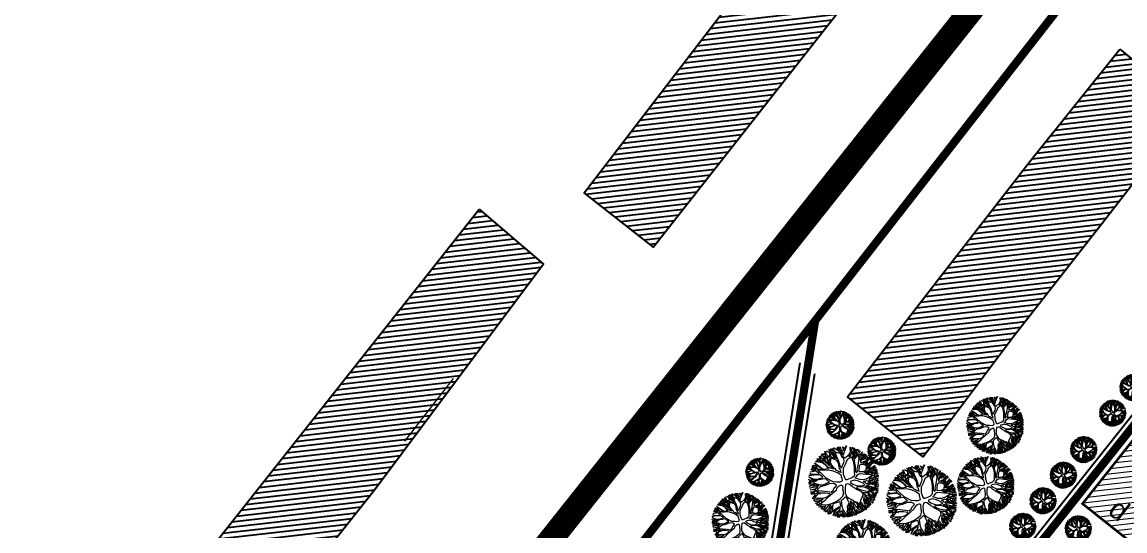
# Model space of a CAD drawing. Header units: metres. Extents: x -664657 to -643449, y -1076720 to -1062383.
# Drawn here: x -661237 to -661101.9, y -1065480.8 to -1065418.5 of the extents above; entities that cross this region are included whole.
import ezdxf

# ---------------------------------------------------------------- set-up
doc = ezdxf.new("R2010")
doc.units = ezdxf.units.M
doc.header["$LTSCALE"] = 0.1
for name, pattern in [('DASHED', [19.05, 12.7, -6.35]), ('DIVIDE', [31.75, 12.7, -6.35, 0, -6.35, 0, -6.35]), ('EVENDASH', [6.35, 3.175, -3.175])]:
    doc.linetypes.add(name, pattern=pattern)
doc.layers.get('0').update_dxf_attribs({"color": 8, "lineweight": 9})
for name, color, linetype in [('AA_THER_DOPRAVA', 142, 'Continuous'), ('AA_THER_katastr', 7, 'Continuous'), ('AA_THER_KOMUNIKACE', 201, 'Continuous'), ('AA_THER_popis', 6, 'Continuous'), ('AA_THER_SRAFY KATASTR', 14, 'Continuous'), ('AA_THER_čerchovaná', 84, 'DIVIDE')]:
    doc.layers.add(name, color=color, linetype=linetype)
doc.layers.add('AA_THER_STAFAZ', color=252, linetype='Continuous', lineweight=0)
doc.styles.get("Standard").update_dxf_attribs({"font": 'arial.ttf', "width": 0.8})
pattern_1 = [(6.512676, (-656813.00584, -1068876.23894), (-0.07202362, 0.63090221), [])]

# ---------------------------------------------------------------- blocks, each defined once
blk = doc.blocks.new('A$C0C461CEA')
for p, q in [((-0.062, 0.681), (-0.084, 0.71)), ((-0.084, 0.71), (-0.025, 0.681)), ((-0.025, 0.681), (-0.029, 0.73)), ((-0.029, 0.73), (-0.001, 0.656)), ((0.063, 0.606), (-0.009, 0.765)), ((-0.009, 0.765), (0.101, 0.706)), ((0.049, 0.709), (0.1, 0.674)), ((0.071, 0.64), (0.049, 0.709)), ((0.101, 0.706), (0.094, 0.804)), ((0.094, 0.804), (0.195, 0.61)), ((0.214, 0.725), (0.134, 0.788)), ((0.134, 0.788), (0.212, 0.751)), ((0.191, 0.795), (0.205, 0.826)), ((0.231, 0.749), (0.191, 0.795)), ((0.195, 0.61), (0.214, 0.725)), ((0.205, 0.826), (0.247, 0.779)), ((0.212, 0.751), (0.231, 0.749)), ((0.247, 0.779), (0.283, 0.818)), ((0.256, 0.734), (0.28, 0.713)), ((0.257, 0.695), (0.256, 0.734)), ((0.283, 0.818), (0.273, 0.766)), ((0.273, 0.766), (0.303, 0.735)), ((0.28, 0.713), (0.29, 0.678)), ((0.303, 0.735), (0.335, 0.855)), ((0.335, 0.855), (0.332, 0.706)), ((0.332, 0.706), (0.398, 0.641)), ((0.448, 0.732), (0.381, 0.832)), ((0.381, 0.832), (0.473, 0.745)), ((0.398, 0.641), (0.448, 0.732)), ((0.483, 0.777), (0.463, 0.845)), ((0.463, 0.845), (0.503, 0.812)), ((0.473, 0.745), (0.483, 0.777)), ((0.49, 0.711), (0.491, 0.762)), ((0.505, 0.682), (0.49, 0.711)), ((0.491, 0.762), (0.519, 0.739)), ((0.503, 0.812), (0.541, 0.849)), ((0.519, 0.739), (0.518, 0.634)), ((0.541, 0.849), (0.523, 0.775)), ((0.523, 0.775), (0.552, 0.829)), ((0.544, 0.723), (0.568, 0.689)), ((0.547, 0.66), (0.544, 0.723)), ((0.552, 0.829), (0.55, 0.733)), ((0.55, 0.733), (0.572, 0.716)), ((0.572, 0.716), (0.592, 0.82)), ((0.592, 0.82), (0.599, 0.69)), ((0.732, 0.619), (0.623, 0.824)), ((0.623, 0.824), (0.721, 0.691)), ((0.721, 0.691), (0.725, 0.772)), ((0.725, 0.772), (0.739, 0.638)), ((0.773, 0.691), (0.762, 0.79)), ((0.762, 0.79), (0.78, 0.708)), ((0.78, 0.708), (0.782, 0.71)), ((0.782, 0.71), (0.826, 0.755)), ((0.826, 0.755), (0.807, 0.687)), ((0.888, 0.613), (0.897, 0.711)), ((0.897, 0.711), (0.915, 0.627)), ((-0.436, 0.238), (-0.503, 0.376)), ((-0.503, 0.376), (-0.397, 0.235)), ((-0.394, 0.371), (-0.482, 0.412)), ((-0.482, 0.412), (-0.394, 0.388)), ((-0.394, 0.388), (-0.424, 0.459)), ((-0.424, 0.459), (-0.372, 0.399)), ((-0.256, 0.32), (-0.394, 0.371)), ((-0.386, 0.487), (-0.377, 0.497)), ((-0.28, 0.452), (-0.386, 0.487)), ((-0.377, 0.497), (-0.291, 0.473)), ((-0.372, 0.399), (-0.265, 0.347)), ((-0.291, 0.473), (-0.326, 0.577)), ((-0.326, 0.577), (-0.279, 0.488)), ((-0.256, 0.522), (-0.284, 0.582)), ((-0.284, 0.582), (-0.25, 0.553)), ((-0.209, 0.421), (-0.28, 0.452)), ((-0.279, 0.488), (-0.209, 0.448)), ((-0.207, 0.472), (-0.256, 0.522)), ((-0.25, 0.553), (-0.251, 0.627)), ((-0.251, 0.627), (-0.205, 0.61)), ((-0.215, 0.587), (-0.164, 0.562)), ((-0.208, 0.57), (-0.215, 0.587)), ((-0.212, 0.536), (-0.208, 0.57)), ((-0.186, 0.48), (-0.212, 0.536)), ((-0.209, 0.448), (-0.207, 0.472)), ((-0.194, 0.381), (-0.209, 0.421)), ((-0.205, 0.61), (-0.205, 0.641)), ((-0.205, 0.641), (-0.143, 0.596)), ((-0.162, 0.346), (-0.194, 0.381)), ((-0.163, 0.47), (-0.186, 0.48)), ((-0.164, 0.562), (-0.163, 0.47)), ((-0.157, 0.436), (-0.114, 0.321)), ((-0.081, 0.391), (-0.157, 0.436)), ((-0.143, 0.596), (-0.108, 0.579)), ((-0.134, 0.562), (-0.138, 0.487)), ((-0.138, 0.487), (-0.095, 0.443)), ((-0.108, 0.579), (-0.136, 0.688)), ((-0.136, 0.688), (-0.031, 0.479)), ((-0.111, 0.544), (-0.134, 0.562)), ((-0.084, 0.536), (-0.111, 0.544)), ((-0.095, 0.443), (-0.013, 0.385)), ((-0.05, 0.471), (-0.084, 0.536)), ((0.012, 0.333), (-0.081, 0.391)), ((0.086, 0.573), (-0.062, 0.681)), ((-0.013, 0.385), (-0.05, 0.471)), ((-0.031, 0.479), (0.019, 0.379)), ((-0.001, 0.656), (0.063, 0.606)), ((0.019, 0.379), (0.096, 0.349)), ((0.115, 0.58), (0.071, 0.64)), ((0.141, 0.467), (0.086, 0.573)), ((0.1, 0.674), (0.148, 0.626)), ((0.154, 0.458), (0.115, 0.58)), ((0.175, 0.322), (0.141, 0.467)), ((0.148, 0.626), (0.198, 0.54)), ((0.193, 0.345), (0.154, 0.458)), ((0.198, 0.54), (0.234, 0.438)), ((0.212, 0.581), (0.226, 0.644)), ((0.236, 0.499), (0.212, 0.581)), ((0.226, 0.644), (0.236, 0.684)), ((0.234, 0.438), (0.258, 0.367)), ((0.236, 0.684), (0.278, 0.625)), ((0.281, 0.388), (0.236, 0.499)), ((0.272, 0.676), (0.257, 0.695)), ((0.258, 0.367), (0.296, 0.309)), ((0.278, 0.625), (0.267, 0.543)), ((0.267, 0.543), (0.281, 0.388)), ((0.291, 0.657), (0.272, 0.676)), ((0.29, 0.678), (0.291, 0.657)), ((0.298, 0.594), (0.316, 0.668)), ((0.299, 0.519), (0.298, 0.594)), ((0.359, 0.578), (0.299, 0.519)), ((0.314, 0.414), (0.309, 0.363)), ((0.309, 0.363), (0.334, 0.286)), ((0.318, 0.477), (0.314, 0.414)), ((0.316, 0.668), (0.354, 0.641)), ((0.392, 0.572), (0.318, 0.477)), ((0.354, 0.641), (0.373, 0.618)), ((0.373, 0.618), (0.359, 0.578)), ((0.469, 0.501), (0.392, 0.572)), ((0.419, 0.639), (0.417, 0.618)), ((0.417, 0.618), (0.449, 0.568)), ((0.438, 0.663), (0.419, 0.639)), ((0.471, 0.697), (0.438, 0.663)), ((0.449, 0.568), (0.492, 0.518)), ((0.532, 0.422), (0.469, 0.501)), ((0.482, 0.682), (0.471, 0.697)), ((0.492, 0.669), (0.482, 0.682)), ((0.503, 0.634), (0.492, 0.669)), ((0.492, 0.518), (0.511, 0.491)), ((0.512, 0.575), (0.503, 0.634)), ((0.518, 0.634), (0.505, 0.682)), ((0.511, 0.491), (0.512, 0.575)), ((0.53, 0.531), (0.539, 0.622)), ((0.551, 0.471), (0.53, 0.531)), ((0.54, 0.324), (0.532, 0.422)), ((0.539, 0.622), (0.547, 0.66)), ((0.562, 0.609), (0.551, 0.471)), ((0.571, 0.374), (0.551, 0.283)), ((0.568, 0.689), (0.562, 0.609)), ((0.574, 0.456), (0.571, 0.374)), ((0.581, 0.563), (0.574, 0.456)), ((0.6, 0.66), (0.581, 0.563)), ((0.599, 0.69), (0.656, 0.641)), ((0.629, 0.644), (0.6, 0.66)), ((0.699, 0.587), (0.629, 0.644)), ((0.656, 0.641), (0.716, 0.594)), ((0.735, 0.569), (0.699, 0.587)), ((0.716, 0.594), (0.732, 0.619)), ((0.731, 0.289), (0.76, 0.363)), ((0.736, 0.502), (0.735, 0.569)), ((0.738, 0.409), (0.736, 0.502)), ((0.76, 0.363), (0.738, 0.409)), ((0.739, 0.638), (0.773, 0.691)), ((0.756, 0.617), (0.75, 0.55)), ((0.75, 0.55), (0.759, 0.494)), ((0.785, 0.647), (0.756, 0.617)), ((0.759, 0.494), (0.811, 0.549)), ((0.772, 0.454), (0.768, 0.41)), ((0.768, 0.41), (0.8, 0.37)), ((0.847, 0.53), (0.772, 0.454)), ((0.811, 0.549), (0.785, 0.647)), ((0.8, 0.37), (0.955, 0.401)), ((0.807, 0.687), (0.84, 0.599)), ((0.84, 0.599), (0.888, 0.613)), ((1.024, 0.679), (0.847, 0.53)), ((0.915, 0.627), (1.024, 0.679)), ((0.943, 0.354), (0.922, 0.336)), ((0.983, 0.384), (0.943, 0.354)), ((0.955, 0.401), (1.039, 0.454)), ((1.022, 0.404), (0.983, 0.384)), ((0.992, 0.342), (1.008, 0.359)), ((1.008, 0.359), (1.022, 0.404)), ((1.039, 0.454), (1.103, 0.589)), ((1.06, 0.421), (1.046, 0.396)), ((1.046, 0.396), (1.046, 0.37)), ((1.046, 0.37), (1.102, 0.394)), ((1.085, 0.438), (1.06, 0.421)), ((1.084, 0.364), (1.065, 0.329)), ((1.065, 0.329), (1.216, 0.353)), ((1.103, 0.589), (1.074, 0.465)), ((1.074, 0.465), (1.137, 0.506)), ((1.151, 0.377), (1.084, 0.364)), ((1.117, 0.447), (1.085, 0.438)), ((1.102, 0.394), (1.117, 0.447)), ((1.137, 0.506), (1.166, 0.562)), ((1.154, 0.472), (1.142, 0.409)), ((1.142, 0.409), (1.193, 0.416)), ((1.216, 0.393), (1.151, 0.377)), ((1.213, 0.508), (1.154, 0.472)), ((1.166, 0.562), (1.164, 0.508)), ((1.164, 0.508), (1.213, 0.508)), ((1.193, 0.416), (1.206, 0.47)), ((1.206, 0.47), (1.232, 0.441)), ((1.216, 0.353), (1.216, 0.393)), ((1.232, 0.441), (1.276, 0.429)), ((1.276, 0.429), (1.239, 0.399)), ((1.239, 0.399), (1.239, 0.378)), ((1.239, 0.378), (1.266, 0.383)), ((1.266, 0.383), (1.281, 0.398)), ((1.308, 0.383), (1.275, 0.358)), ((1.275, 0.358), (1.336, 0.335)), ((1.281, 0.398), (1.308, 0.383)), ((-0.493, -0.002), (-0.644, 0.041)), ((-0.644, 0.041), (-0.485, 0.03)), ((-0.635, 0.101), (-0.551, 0.117)), ((-0.519, 0.086), (-0.635, 0.101)), ((-0.612, 0.165), (-0.577, 0.172)), ((-0.557, 0.142), (-0.612, 0.165)), ((-0.577, 0.172), (-0.583, 0.229)), ((-0.583, 0.229), (-0.536, 0.174)), ((-0.551, 0.117), (-0.557, 0.142)), ((-0.526, 0.187), (-0.556, 0.247)), ((-0.556, 0.247), (-0.505, 0.187)), ((-0.495, 0.221), (-0.55, 0.309)), ((-0.55, 0.309), (-0.495, 0.256)), ((-0.536, 0.174), (-0.526, 0.187)), ((-0.509, 0.126), (-0.526, 0.126)), ((-0.526, 0.126), (-0.492, 0.08)), ((-0.485, 0.03), (-0.519, 0.086)), ((-0.416, 0.057), (-0.509, 0.126)), ((-0.505, 0.187), (-0.335, 0.163)), ((-0.495, 0.256), (-0.436, 0.238)), ((-0.415, 0.205), (-0.495, 0.221)), ((-0.492, 0.08), (-0.453, 0.038)), ((-0.444, 0.15), (-0.46, 0.141)), ((-0.46, 0.141), (-0.318, -0.013)), ((-0.453, 0.038), (-0.411, 0.003)), ((-0.353, 0.149), (-0.444, 0.15)), ((-0.354, -0.026), (-0.416, 0.057)), ((-0.335, 0.163), (-0.415, 0.205)), ((-0.411, 0.003), (-0.354, -0.026)), ((-0.397, 0.235), (-0.263, 0.181)), ((-0.273, 0.155), (-0.353, 0.149)), ((-0.191, 0.121), (-0.273, 0.155)), ((-0.265, 0.347), (-0.176, 0.312)), ((-0.263, 0.181), (-0.194, 0.167)), ((-0.174, 0.275), (-0.256, 0.32)), ((-0.194, 0.167), (-0.145, 0.146)), ((-0.099, 0.096), (-0.191, 0.121)), ((-0.176, 0.312), (-0.162, 0.346)), ((-0.142, 0.224), (-0.174, 0.275)), ((-0.145, 0.146), (-0.114, 0.159)), ((-0.114, 0.159), (-0.142, 0.224)), ((-0.114, 0.321), (-0.04, 0.095)), ((-0.05, 0.048), (-0.099, 0.096)), ((0, -0.086), (-0.05, 0.048)), ((-0.04, 0.095), (0.101, -0.11)), ((0.154, 0.269), (0.012, 0.333)), ((0.096, 0.349), (0.175, 0.322)), ((0.266, 0.178), (0.154, 0.269)), ((0.24, 0.295), (0.193, 0.345)), ((0.308, 0.222), (0.24, 0.295)), ((0.364, 0.065), (0.266, 0.178)), ((0.296, 0.309), (0.308, 0.222)), ((0.334, 0.286), (0.348, 0.221)), ((0.348, 0.221), (0.354, 0.16)), ((0.354, 0.16), (0.409, 0.103)), ((0.435, -0.079), (0.364, 0.065)), ((0.409, 0.103), (0.439, 0.053)), ((0.439, 0.053), (0.476, 0.01)), ((0.476, 0.01), (0.498, 0.096)), ((0.485, 0.148), (0.513, 0.258)), ((0.498, 0.096), (0.485, 0.148)), ((0.513, 0.258), (0.54, 0.324)), ((0.588, 0.099), (0.514, -0.053)), ((0.534, 0.218), (0.533, 0.155)), ((0.533, 0.155), (0.567, 0.153)), ((0.551, 0.283), (0.534, 0.218)), ((0.567, 0.153), (0.619, 0.192)), ((0.726, 0.197), (0.588, 0.099)), ((0.619, 0.192), (0.694, 0.255)), ((0.694, 0.255), (0.731, 0.289)), ((0.834, 0.289), (0.726, 0.197)), ((0.992, 0.29), (0.834, 0.289)), ((0.922, 0.336), (0.992, 0.342)), ((0.934, -0.024), (0.985, 0.138)), ((0.99, 0.078), (0.966, -0.017)), ((0.985, 0.138), (0.99, 0.219)), ((0.99, 0.219), (0.992, 0.29)), ((1.029, 0.181), (0.99, 0.078)), ((1.019, 0.28), (1.014, 0.25)), ((1.014, 0.25), (1.022, 0.223)), ((1.04, 0.305), (1.019, 0.28)), ((1.022, 0.223), (1.057, 0.251)), ((1.054, 0.196), (1.029, 0.181)), ((1.065, 0.28), (1.04, 0.305)), ((1.161, 0.247), (1.054, 0.196)), ((1.057, 0.251), (1.11, 0.266)), ((1.064, -0.035), (1.15, 0.081)), ((1.11, 0.266), (1.065, 0.28)), ((1.115, 0.327), (1.094, 0.318)), ((1.094, 0.318), (1.123, 0.272)), ((1.157, 0.334), (1.115, 0.327)), ((1.123, 0.272), (1.221, 0.303)), ((1.15, 0.081), (1.193, 0.151)), ((1.223, 0.332), (1.157, 0.334)), ((1.207, 0.21), (1.161, 0.247)), ((1.221, 0.277), (1.173, 0.268)), ((1.173, 0.268), (1.209, 0.239)), ((1.184, 0.044), (1.176, -0.007)), ((1.242, 0.072), (1.184, 0.044)), ((1.201, 0.118), (1.192, 0.06)), ((1.192, 0.06), (1.242, 0.105)), ((1.193, 0.151), (1.207, 0.21)), ((1.249, 0.194), (1.201, 0.132)), ((1.201, 0.132), (1.201, 0.118)), ((1.209, 0.239), (1.221, 0.277)), ((1.221, 0.303), (1.223, 0.332)), ((1.265, 0.299), (1.236, 0.242)), ((1.236, 0.242), (1.263, 0.236)), ((1.242, 0.105), (1.277, 0.128)), ((1.297, 0.051), (1.242, 0.072)), ((1.268, 0.179), (1.249, 0.194)), ((1.263, 0.236), (1.379, 0.275)), ((1.336, 0.335), (1.265, 0.299)), ((1.314, 0.169), (1.268, 0.179)), ((1.294, 0.108), (1.276, 0.086)), ((1.276, 0.086), (1.305, 0.077)), ((1.277, 0.128), (1.319, 0.158)), ((1.411, 0.18), (1.289, 0.213)), ((1.289, 0.213), (1.317, 0.184)), ((1.327, 0.131), (1.294, 0.108)), ((1.347, 0.037), (1.297, 0.051)), ((1.379, 0.275), (1.301, 0.236)), ((1.301, 0.236), (1.411, 0.18)), ((1.305, 0.077), (1.384, 0.138)), ((1.319, 0.158), (1.314, 0.169)), ((1.317, 0.184), (1.443, 0.155)), ((1.367, 0.149), (1.327, 0.131)), ((1.443, 0.155), (1.34, 0.081)), ((1.34, 0.081), (1.406, 0.061)), ((1.386, 0.006), (1.347, 0.037)), ((1.384, 0.138), (1.367, 0.149)), ((1.367, -0.026), (1.386, 0.006)), ((1.421, 0.016), (1.398, -0.011)), ((1.406, 0.061), (1.454, 0.109)), ((1.495, 0.013), (1.421, 0.016)), ((1.454, 0.109), (1.431, 0.05)), ((1.431, 0.05), (1.495, 0.013)), ((-0.721, -0.288), (-0.583, -0.227)), ((-0.67, -0.354), (-0.721, -0.288)), ((-0.701, -0.157), (-0.672, -0.144)), ((-0.634, -0.167), (-0.701, -0.157)), ((-0.672, -0.144), (-0.697, -0.115)), ((-0.697, -0.115), (-0.649, -0.134)), ((-0.599, -0.118), (-0.687, -0.081)), ((-0.687, -0.081), (-0.582, -0.108)), ((-0.508, -0.101), (-0.659, -0.004)), ((-0.659, -0.004), (-0.5, -0.057)), ((-0.49, -0.229), (-0.658, -0.302)), ((-0.658, -0.302), (-0.588, -0.343)), ((-0.649, -0.134), (-0.599, -0.118)), ((-0.583, -0.227), (-0.634, -0.167)), ((-0.561, -0.129), (-0.611, -0.142)), ((-0.611, -0.142), (-0.575, -0.175)), ((-0.588, -0.343), (-0.459, -0.411)), ((-0.582, -0.108), (-0.544, -0.105)), ((-0.575, -0.175), (-0.552, -0.204)), ((-0.519, -0.137), (-0.561, -0.129)), ((-0.552, -0.204), (-0.506, -0.197)), ((-0.544, -0.105), (-0.508, -0.101)), ((-0.491, -0.179), (-0.519, -0.137)), ((-0.506, -0.197), (-0.448, -0.22)), ((-0.5, -0.057), (-0.412, -0.054)), ((-0.412, -0.054), (-0.493, -0.002)), ((-0.33, -0.078), (-0.491, -0.12)), ((-0.491, -0.12), (-0.481, -0.145)), ((-0.444, -0.203), (-0.491, -0.179)), ((-0.465, -0.267), (-0.49, -0.229)), ((-0.481, -0.145), (-0.435, -0.149)), ((-0.431, -0.251), (-0.465, -0.267)), ((-0.448, -0.22), (-0.444, -0.203)), ((-0.435, -0.149), (-0.35, -0.207)), ((-0.402, -0.266), (-0.431, -0.251)), ((-0.281, -0.328), (-0.402, -0.266)), ((-0.35, -0.207), (-0.2, -0.314)), ((-0.208, -0.104), (-0.33, -0.078)), ((-0.318, -0.013), (-0.221, -0.06)), ((-0.167, -0.411), (-0.281, -0.328)), ((-0.221, -0.06), (-0.118, -0.072)), ((-0.023, -0.134), (-0.208, -0.104)), ((-0.2, -0.314), (-0.141, -0.358)), ((-0.118, -0.072), (-0.051, -0.067)), ((-0.051, -0.067), (0, -0.086)), ((-0.025, -0.371), (0.046, -0.318)), ((0.101, -0.19), (-0.023, -0.134)), ((0.046, -0.318), (0.128, -0.29)), ((0.101, -0.11), (0.215, -0.18)), ((0.147, -0.271), (0.101, -0.19)), ((0.202, -0.337), (0.101, -0.37)), ((0.128, -0.29), (0.147, -0.271)), ((0.284, -0.347), (0.202, -0.337)), ((0.215, -0.18), (0.302, -0.23)), ((0.301, -0.364), (0.284, -0.347)), ((0.302, -0.23), (0.386, -0.241)), ((0.386, -0.241), (0.412, -0.157)), ((0.412, -0.132), (0.435, -0.079)), ((0.412, -0.157), (0.412, -0.132)), ((0.514, -0.053), (0.492, -0.182)), ((0.492, -0.182), (0.493, -0.246)), ((0.493, -0.246), (0.533, -0.274)), ((0.533, -0.274), (0.71, -0.29)), ((0.71, -0.29), (0.814, -0.262)), ((0.773, -0.347), (0.846, -0.329)), ((0.833, -0.407), (0.773, -0.347)), ((0.814, -0.262), (0.864, -0.159)), ((0.846, -0.329), (0.914, -0.295)), ((0.864, -0.159), (0.934, -0.024)), ((0.908, -0.119), (0.897, -0.15)), ((0.897, -0.15), (0.901, -0.228)), ((0.901, -0.228), (0.946, -0.198)), ((0.966, -0.017), (0.908, -0.119)), ((0.914, -0.295), (0.987, -0.292)), ((0.946, -0.198), (0.973, -0.127)), ((0.973, -0.127), (1.064, -0.035)), ((1.009, -0.187), (0.98, -0.225)), ((0.98, -0.225), (1.12, -0.297)), ((0.987, -0.292), (1.076, -0.35)), ((1.026, -0.151), (1.009, -0.187)), ((1.084, -0.067), (1.026, -0.151)), ((1.076, -0.35), (1.146, -0.402)), ((1.138, -0.047), (1.084, -0.067)), ((1.12, -0.297), (1.208, -0.294)), ((1.322, -0.346), (1.122, -0.328)), ((1.122, -0.328), (1.314, -0.377)), ((1.225, -0.095), (1.138, -0.047)), ((1.176, -0.007), (1.277, -0.02)), ((1.208, -0.294), (1.276, -0.187)), ((1.271, -0.153), (1.225, -0.095)), ((1.231, -0.04), (1.321, -0.091)), ((1.289, -0.041), (1.231, -0.04)), ((1.287, -0.212), (1.256, -0.26)), ((1.256, -0.26), (1.262, -0.288)), ((1.262, -0.288), (1.356, -0.236)), ((1.276, -0.187), (1.271, -0.153)), ((1.277, -0.02), (1.367, -0.026)), ((1.324, -0.116), (1.277, -0.096)), ((1.277, -0.096), (1.303, -0.157)), ((1.318, -0.192), (1.287, -0.212)), ((1.346, -0.047), (1.289, -0.041)), ((1.394, -0.229), (1.298, -0.308)), ((1.298, -0.308), (1.389, -0.301)), ((1.303, -0.157), (1.324, -0.116)), ((1.356, -0.236), (1.318, -0.192)), ((1.321, -0.091), (1.346, -0.047)), ((1.436, -0.382), (1.322, -0.346)), ((1.347, -0.14), (1.333, -0.161)), ((1.333, -0.161), (1.36, -0.194)), ((1.439, -0.334), (1.334, -0.329)), ((1.334, -0.329), (1.521, -0.375)), ((1.374, -0.053), (1.346, -0.093)), ((1.346, -0.093), (1.374, -0.091)), ((1.368, -0.148), (1.347, -0.14)), ((1.374, -0.091), (1.353, -0.129)), ((1.353, -0.129), (1.41, -0.147)), ((1.36, -0.194), (1.389, -0.194)), ((1.4, -0.166), (1.368, -0.148)), ((1.514, -0.029), (1.374, -0.053)), ((1.389, -0.194), (1.421, -0.179)), ((1.389, -0.301), (1.527, -0.295)), ((1.476, -0.191), (1.394, -0.229)), ((1.398, -0.011), (1.514, -0.029)), ((1.421, -0.179), (1.4, -0.166)), ((1.41, -0.147), (1.519, -0.094)), ((1.519, -0.094), (1.431, -0.145)), ((1.431, -0.145), (1.486, -0.17)), ((1.513, -0.369), (1.439, -0.334)), ((1.541, -0.201), (1.476, -0.191)), ((1.486, -0.17), (1.527, -0.148)), ((1.527, -0.295), (1.496, -0.321)), ((1.496, -0.321), (1.528, -0.358)), ((1.527, -0.148), (1.511, -0.184)), ((1.511, -0.184), (1.541, -0.201)), ((-0.722, -0.374), (-0.67, -0.354)), ((-0.605, -0.381), (-0.722, -0.374)), ((-0.671, -0.512), (-0.715, -0.477)), ((-0.715, -0.477), (-0.643, -0.483)), ((-0.705, -0.422), (-0.705, -0.403)), ((-0.705, -0.403), (-0.475, -0.468)), ((-0.602, -0.457), (-0.705, -0.422)), ((-0.697, -0.539), (-0.671, -0.512)), ((-0.651, -0.541), (-0.697, -0.539)), ((-0.537, -0.67), (-0.676, -0.63)), ((-0.676, -0.63), (-0.569, -0.633)), ((-0.67, -0.585), (-0.643, -0.564)), ((-0.628, -0.583), (-0.67, -0.585)), ((-0.643, -0.564), (-0.651, -0.541)), ((-0.643, -0.483), (-0.602, -0.457)), ((-0.639, -0.698), (-0.537, -0.67)), ((-0.507, -0.691), (-0.639, -0.698)), ((-0.569, -0.633), (-0.628, -0.583)), ((-0.562, -0.478), (-0.608, -0.497)), ((-0.608, -0.497), (-0.603, -0.545)), ((-0.429, -0.459), (-0.605, -0.381)), ((-0.603, -0.545), (-0.555, -0.54)), ((-0.569, -0.566), (-0.571, -0.578)), ((-0.571, -0.578), (-0.503, -0.638)), ((-0.439, -0.537), (-0.569, -0.566)), ((-0.528, -0.49), (-0.562, -0.478)), ((-0.555, -0.54), (-0.523, -0.534)), ((-0.532, -0.735), (-0.456, -0.699)), ((-0.5, -0.512), (-0.528, -0.49)), ((-0.523, -0.534), (-0.5, -0.512)), ((-0.456, -0.699), (-0.507, -0.691)), ((-0.503, -0.638), (-0.373, -0.687)), ((-0.475, -0.468), (-0.429, -0.459)), ((-0.459, -0.411), (-0.383, -0.446)), ((-0.274, -0.489), (-0.439, -0.537)), ((-0.383, -0.446), (-0.284, -0.456)), ((-0.373, -0.687), (-0.256, -0.714)), ((-0.284, -0.456), (-0.182, -0.436)), ((-0.099, -0.448), (-0.274, -0.489)), ((-0.182, -0.436), (-0.167, -0.411)), ((-0.141, -0.358), (-0.098, -0.387)), ((0.06, -0.41), (-0.099, -0.448)), ((-0.098, -0.387), (-0.025, -0.371)), ((0.048, -0.713), (0.165, -0.682)), ((0.101, -0.37), (0.06, -0.41)), ((0.165, -0.682), (0.215, -0.623)), ((0.215, -0.623), (0.252, -0.551)), ((0.252, -0.551), (0.271, -0.484)), ((0.271, -0.484), (0.295, -0.448)), ((0.276, -0.629), (0.273, -0.73)), ((0.309, -0.559), (0.276, -0.629)), ((0.295, -0.448), (0.313, -0.389)), ((0.313, -0.389), (0.301, -0.364)), ((0.348, -0.481), (0.309, -0.559)), ((0.414, -0.386), (0.348, -0.481)), ((0.482, -0.404), (0.414, -0.386)), ((0.518, -0.429), (0.482, -0.404)), ((0.544, -0.477), (0.518, -0.429)), ((0.574, -0.561), (0.544, -0.477)), ((0.627, -0.632), (0.574, -0.561)), ((0.601, -0.382), (0.587, -0.408)), ((0.587, -0.408), (0.628, -0.487)), ((0.66, -0.39), (0.601, -0.382)), ((0.648, -0.697), (0.627, -0.632)), ((0.628, -0.487), (0.7, -0.576)), ((0.706, -0.765), (0.648, -0.697)), ((0.74, -0.406), (0.66, -0.39)), ((0.68, -0.635), (0.71, -0.698)), ((0.723, -0.641), (0.68, -0.635)), ((0.7, -0.576), (0.793, -0.643)), ((0.71, -0.698), (0.771, -0.775)), ((0.755, -0.654), (0.723, -0.641)), ((0.768, -0.431), (0.74, -0.406)), ((0.793, -0.687), (0.755, -0.654)), ((0.831, -0.489), (0.768, -0.431)), ((0.793, -0.643), (0.86, -0.669)), ((0.861, -0.713), (0.793, -0.687)), ((0.885, -0.552), (0.831, -0.489)), ((0.896, -0.469), (0.833, -0.407)), ((0.86, -0.669), (0.919, -0.683)), ((0.927, -0.618), (0.885, -0.552)), ((0.987, -0.527), (0.896, -0.469)), ((0.919, -0.683), (0.953, -0.683)), ((0.953, -0.683), (0.927, -0.618)), ((0.973, -0.572), (1.072, -0.589)), ((0.997, -0.622), (0.973, -0.572)), ((1.063, -0.541), (0.987, -0.527)), ((1.018, -0.681), (0.997, -0.622)), ((1.087, -0.68), (1.018, -0.681)), ((1.084, -0.55), (1.063, -0.541)), ((1.072, -0.589), (1.119, -0.642)), ((1.24, -0.542), (1.084, -0.55)), ((1.171, -0.679), (1.087, -0.68)), ((1.119, -0.642), (1.171, -0.679)), ((1.135, -0.61), (1.181, -0.601)), ((1.169, -0.658), (1.135, -0.61)), ((1.146, -0.366), (1.331, -0.398)), ((1.205, -0.406), (1.146, -0.366)), ((1.146, -0.402), (1.247, -0.462)), ((1.218, -0.683), (1.169, -0.658)), ((1.271, -0.556), (1.173, -0.572)), ((1.173, -0.572), (1.345, -0.623)), ((1.181, -0.601), (1.228, -0.603)), ((1.293, -0.438), (1.205, -0.406)), ((1.262, -0.674), (1.218, -0.683)), ((1.228, -0.603), (1.262, -0.674)), ((1.328, -0.531), (1.24, -0.542)), ((1.247, -0.462), (1.328, -0.531)), ((1.339, -0.652), (1.266, -0.621)), ((1.266, -0.621), (1.279, -0.67)), ((1.32, -0.545), (1.271, -0.556)), ((1.279, -0.67), (1.304, -0.696)), ((1.35, -0.423), (1.293, -0.438)), ((1.304, -0.696), (1.367, -0.69)), ((1.308, -0.455), (1.382, -0.454)), ((1.323, -0.478), (1.308, -0.455)), ((1.314, -0.377), (1.526, -0.421)), ((1.362, -0.62), (1.32, -0.545)), ((1.367, -0.498), (1.323, -0.478)), ((1.331, -0.398), (1.35, -0.423)), ((1.367, -0.69), (1.339, -0.652)), ((1.345, -0.623), (1.362, -0.62)), ((1.492, -0.575), (1.361, -0.539)), ((1.361, -0.539), (1.376, -0.585)), ((1.404, -0.631), (1.364, -0.641)), ((1.364, -0.641), (1.432, -0.706)), ((1.403, -0.475), (1.367, -0.498)), ((1.526, -0.421), (1.375, -0.412)), ((1.375, -0.412), (1.53, -0.449)), ((1.376, -0.585), (1.48, -0.613)), ((1.382, -0.454), (1.403, -0.475)), ((1.434, -0.521), (1.395, -0.521)), ((1.395, -0.521), (1.492, -0.575)), ((1.457, -0.664), (1.404, -0.631)), ((1.53, -0.449), (1.415, -0.452)), ((1.415, -0.452), (1.445, -0.477)), ((1.485, -0.543), (1.434, -0.521)), ((1.521, -0.375), (1.436, -0.382)), ((1.461, -0.634), (1.444, -0.636)), ((1.444, -0.636), (1.457, -0.664)), ((1.445, -0.477), (1.505, -0.474)), ((1.48, -0.613), (1.461, -0.634)), ((1.505, -0.474), (1.477, -0.522)), ((1.477, -0.522), (1.485, -0.543)), ((1.528, -0.358), (1.513, -0.369)), ((-0.54, -0.767), (-0.622, -0.732)), ((-0.622, -0.732), (-0.532, -0.735)), ((-0.483, -0.76), (-0.59, -0.822)), ((-0.59, -0.822), (-0.54, -0.767)), ((-0.568, -0.862), (-0.416, -0.81)), ((-0.457, -0.859), (-0.568, -0.862)), ((-0.519, -0.958), (-0.457, -0.859)), ((-0.458, -0.964), (-0.519, -0.958)), ((-0.374, -0.724), (-0.483, -0.76)), ((-0.463, -0.909), (-0.469, -0.936)), ((-0.469, -0.936), (-0.415, -0.93)), ((-0.446, -0.892), (-0.463, -0.909)), ((-0.456, -0.999), (-0.458, -0.964)), ((-0.402, -0.959), (-0.456, -0.999)), ((-0.388, -0.824), (-0.446, -0.892)), ((-0.416, -0.81), (-0.302, -0.746)), ((-0.415, -0.93), (-0.381, -0.913)), ((-0.275, -0.955), (-0.402, -0.959)), ((-0.396, -1.075), (-0.275, -0.955)), ((-0.237, -0.968), (-0.396, -1.075)), ((-0.329, -0.8), (-0.388, -0.824)), ((-0.381, -0.913), (-0.335, -0.847)), ((-0.302, -0.746), (-0.374, -0.724)), ((-0.36, -1.114), (-0.235, -1.047)), ((-0.322, -0.887), (-0.355, -0.942)), ((-0.355, -0.942), (-0.206, -0.924)), ((-0.335, -0.847), (-0.287, -0.798)), ((-0.287, -0.798), (-0.329, -0.8)), ((-0.283, -0.813), (-0.322, -0.887)), ((-0.221, -0.753), (-0.283, -0.813)), ((-0.256, -0.714), (-0.076, -0.727)), ((-0.105, -0.95), (-0.237, -0.968)), ((-0.235, -1.047), (-0.102, -1.004)), ((-0.142, -1.045), (-0.222, -1.071)), ((-0.092, -0.771), (-0.221, -0.753)), ((-0.206, -0.924), (-0.095, -0.918)), ((-0.125, -1.059), (-0.142, -1.045)), ((-0.078, -0.962), (-0.105, -0.95)), ((-0.102, -1.004), (-0.078, -0.962)), ((-0.095, -0.918), (-0.04, -0.918)), ((-0.004, -0.791), (-0.092, -0.771)), ((-0.076, -0.727), (0.048, -0.713)), ((-0.04, -0.918), (-0.024, -0.869)), ((-0.027, -0.987), (-0.034, -1.08)), ((0.014, -0.86), (-0.027, -0.987)), ((-0.024, -0.869), (-0.002, -0.812)), ((-0.002, -0.812), (-0.004, -0.791)), ((0.055, -0.78), (0.014, -0.86)), ((0.103, -0.771), (0.055, -0.78)), ((0.102, -1.129), (0.142, -1.04)), ((0.185, -0.745), (0.103, -0.771)), ((0.184, -1.043), (0.122, -1.171)), ((0.142, -1.04), (0.206, -0.982)), ((0.246, -0.974), (0.184, -1.043)), ((0.227, -0.745), (0.185, -0.745)), ((0.206, -0.982), (0.243, -0.953)), ((0.25, -0.786), (0.227, -0.745)), ((0.23, -1.077), (0.246, -0.974)), ((0.243, -0.953), (0.249, -0.862)), ((0.249, -0.862), (0.25, -0.786)), ((0.277, -0.999), (0.264, -1.085)), ((0.273, -0.73), (0.303, -0.824)), ((0.292, -0.925), (0.277, -0.999)), ((0.309, -0.927), (0.292, -0.925)), ((0.303, -0.824), (0.376, -0.924)), ((0.33, -0.981), (0.309, -0.927)), ((0.321, -1.112), (0.333, -1.053)), ((0.333, -1.053), (0.33, -0.981)), ((0.374, -0.999), (0.362, -1.036)), ((0.362, -1.036), (0.365, -1.114)), ((0.41, -1.033), (0.374, -0.999)), ((0.376, -0.924), (0.427, -1.003)), ((0.444, -1.071), (0.41, -1.033)), ((0.427, -1.003), (0.48, -1.062)), ((0.558, -1.109), (0.631, -1.046)), ((0.631, -1.046), (0.693, -0.999)), ((0.746, -1.013), (0.692, -1.098)), ((0.693, -0.999), (0.75, -0.958)), ((0.766, -0.864), (0.706, -0.765)), ((0.726, -1.085), (0.746, -1.013)), ((0.75, -0.958), (0.766, -0.918)), ((0.766, -0.918), (0.766, -0.864)), ((0.771, -0.775), (0.873, -0.86)), ((0.789, -0.874), (0.884, -0.921)), ((0.804, -0.903), (0.789, -0.874)), ((0.79, -1.059), (0.793, -1.031)), ((0.793, -1.031), (0.796, -0.994)), ((0.796, -0.994), (0.85, -1.098)), ((0.804, -0.956), (0.804, -0.903)), ((0.813, -0.977), (0.804, -0.956)), ((0.841, -1.024), (0.813, -0.977)), ((0.885, -1.058), (0.841, -1.024)), ((0.923, -0.765), (0.861, -0.713)), ((0.873, -0.86), (0.932, -0.9)), ((0.884, -0.921), (0.914, -0.946)), ((0.914, -0.998), (0.885, -1.058)), ((0.906, -1.064), (0.934, -1.03)), ((0.914, -0.946), (0.914, -0.998)), ((0.975, -0.826), (0.923, -0.765)), ((0.932, -0.9), (0.98, -0.916)), ((0.934, -1.03), (0.94, -1.076)), ((0.939, -0.942), (0.95, -1.023)), ((0.95, -0.942), (0.939, -0.942)), ((0.943, -0.738), (0.987, -0.729)), ((0.979, -0.769), (0.943, -0.738)), ((1.04, -0.98), (0.95, -0.942)), ((0.95, -1.023), (1.001, -1.095)), ((1.031, -0.928), (0.975, -0.826)), ((1.005, -0.804), (0.979, -0.769)), ((0.98, -0.916), (1.029, -0.945)), ((0.987, -0.729), (1.026, -0.796)), ((1.045, -0.869), (1.005, -0.804)), ((1.026, -0.796), (1.051, -0.84)), ((1.029, -0.945), (1.031, -0.928)), ((1.032, -1.052), (1.04, -0.98)), ((1.059, -1.178), (1.032, -1.052)), ((1.033, -0.716), (1.053, -0.774)), ((1.078, -0.743), (1.033, -0.716)), ((1.075, -0.925), (1.045, -0.869)), ((1.05, -0.921), (1.086, -0.98)), ((1.051, -0.97), (1.05, -0.921)), ((1.051, -0.84), (1.075, -0.882)), ((1.086, -0.98), (1.051, -0.97)), ((1.053, -0.774), (1.127, -0.856)), ((1.059, -1.012), (1.058, -1.092)), ((1.08, -1.009), (1.059, -1.012)), ((1.075, -0.882), (1.075, -0.925)), ((1.111, -0.744), (1.078, -0.743)), ((1.097, -1.037), (1.08, -1.009)), ((1.259, -1.006), (1.085, -0.865)), ((1.085, -0.865), (1.242, -1.046)), ((1.085, -1.069), (1.097, -1.037)), ((1.098, -0.94), (1.107, -0.921)), ((1.105, -0.963), (1.098, -0.94)), ((1.099, -0.713), (1.174, -0.717)), ((1.139, -0.759), (1.099, -0.713)), ((1.156, -0.996), (1.105, -0.963)), ((1.107, -0.921), (1.156, -0.965)), ((1.151, -0.786), (1.111, -0.744)), ((1.127, -0.856), (1.163, -0.878)), ((1.193, -0.78), (1.139, -0.759)), ((1.192, -1.097), (1.14, -1.053)), ((1.14, -1.053), (1.155, -1.127)), ((1.217, -0.83), (1.151, -0.786)), ((1.156, -0.965), (1.156, -0.996)), ((1.163, -0.878), (1.239, -0.897)), ((1.174, -0.717), (1.193, -0.78)), ((1.242, -1.046), (1.185, -0.992)), ((1.185, -0.992), (1.213, -1.063)), ((1.249, -0.922), (1.189, -0.924)), ((1.189, -0.924), (1.265, -0.987)), ((1.239, -0.897), (1.217, -0.83)), ((1.22, -0.716), (1.225, -0.775)), ((1.246, -0.741), (1.22, -0.716)), ((1.225, -0.775), (1.289, -0.835)), ((1.293, -0.863), (1.24, -0.831)), ((1.24, -0.831), (1.264, -0.903)), ((1.269, -0.792), (1.246, -0.741)), ((1.281, -0.953), (1.249, -0.922)), ((1.265, -0.987), (1.259, -1.006)), ((1.264, -0.903), (1.302, -0.93)), ((1.292, -0.73), (1.269, -0.733)), ((1.269, -0.733), (1.293, -0.833)), ((1.289, -0.835), (1.269, -0.792)), ((1.302, -0.93), (1.281, -0.953)), ((1.314, -0.791), (1.292, -0.73)), ((1.293, -0.833), (1.345, -0.856)), ((1.327, -0.913), (1.293, -0.863)), ((1.366, -0.826), (1.314, -0.791)), ((1.345, -0.856), (1.318, -0.856)), ((1.318, -0.856), (1.327, -0.913)), ((1.351, -0.74), (1.321, -0.736)), ((1.321, -0.736), (1.366, -0.826)), ((1.406, -0.775), (1.351, -0.74)), ((1.432, -0.706), (1.386, -0.715)), ((1.386, -0.715), (1.406, -0.775)), ((-0.351, -1.121), (-0.36, -1.114)), ((-0.255, -1.094), (-0.351, -1.121)), ((-0.305, -1.172), (-0.267, -1.159)), ((-0.305, -1.187), (-0.305, -1.172)), ((-0.273, -1.193), (-0.305, -1.187)), ((-0.254, -1.22), (-0.273, -1.193)), ((-0.267, -1.159), (-0.255, -1.094)), ((-0.227, -1.182), (-0.254, -1.22)), ((-0.242, -1.119), (-0.248, -1.151)), ((-0.248, -1.151), (-0.172, -1.146)), ((-0.222, -1.071), (-0.242, -1.119)), ((-0.189, -1.184), (-0.227, -1.182)), ((-0.141, -1.15), (-0.193, -1.224)), ((-0.193, -1.224), (-0.189, -1.184)), ((-0.172, -1.146), (-0.16, -1.106)), ((-0.16, -1.106), (-0.125, -1.059)), ((-0.146, -1.278), (-0.141, -1.15)), ((-0.125, -1.278), (-0.146, -1.278)), ((-0.109, -1.185), (-0.125, -1.278)), ((-0.098, -1.074), (-0.109, -1.185)), ((-0.075, -1.069), (-0.098, -1.074)), ((-0.066, -1.3), (-0.075, -1.069)), ((-0.041, -1.296), (-0.066, -1.3)), ((-0.029, -1.216), (-0.041, -1.296)), ((-0.034, -1.08), (-0.027, -1.189)), ((-0.006, -1.273), (-0.029, -1.216)), ((-0.027, -1.189), (0.003, -1.241)), ((-0.005, -1.34), (-0.006, -1.273)), ((0.016, -1.281), (-0.005, -1.34)), ((0.003, -1.241), (0.022, -1.26)), ((0.029, -1.341), (0.016, -1.281)), ((0.022, -1.26), (0.051, -1.215)), ((0.052, -1.345), (0.029, -1.341)), ((0.051, -1.215), (0.056, -1.171)), ((0.053, -1.265), (0.052, -1.345)), ((0.097, -1.194), (0.053, -1.265)), ((0.056, -1.171), (0.102, -1.129)), ((0.072, -1.268), (0.097, -1.194)), ((0.075, -1.366), (0.072, -1.268)), ((0.094, -1.366), (0.075, -1.366)), ((0.102, -1.252), (0.094, -1.366)), ((0.122, -1.171), (0.102, -1.252)), ((0.128, -1.374), (0.143, -1.221)), ((0.149, -1.374), (0.128, -1.374)), ((0.143, -1.221), (0.197, -1.113)), ((0.183, -1.225), (0.149, -1.374)), ((0.207, -1.153), (0.183, -1.225)), ((0.197, -1.113), (0.23, -1.077)), ((0.2, -1.386), (0.217, -1.3)), ((0.206, -1.388), (0.2, -1.386)), ((0.229, -1.342), (0.206, -1.388)), ((0.232, -1.127), (0.207, -1.153)), ((0.217, -1.3), (0.228, -1.245)), ((0.219, -1.203), (0.227, -1.18)), ((0.228, -1.245), (0.219, -1.203)), ((0.227, -1.18), (0.232, -1.127)), ((0.233, -1.402), (0.229, -1.342)), ((0.263, -1.398), (0.233, -1.402)), ((0.264, -1.085), (0.258, -1.15)), ((0.258, -1.15), (0.261, -1.188)), ((0.261, -1.188), (0.267, -1.213)), ((0.264, -1.316), (0.263, -1.398)), ((0.284, -1.234), (0.264, -1.316)), ((0.267, -1.213), (0.294, -1.15)), ((0.279, -1.392), (0.297, -1.24)), ((0.294, -1.391), (0.279, -1.392)), ((0.325, -1.162), (0.284, -1.234)), ((0.294, -1.15), (0.321, -1.112)), ((0.347, -1.25), (0.294, -1.391)), ((0.297, -1.24), (0.34, -1.156)), ((0.34, -1.156), (0.325, -1.162)), ((0.338, -1.397), (0.36, -1.309)), ((0.355, -1.395), (0.338, -1.397)), ((0.36, -1.309), (0.347, -1.25)), ((0.377, -1.342), (0.355, -1.395)), ((0.365, -1.114), (0.382, -1.166)), ((0.403, -1.357), (0.377, -1.342)), ((0.382, -1.166), (0.395, -1.216)), ((0.395, -1.216), (0.4, -1.254)), ((0.4, -1.254), (0.409, -1.275)), ((0.406, -1.411), (0.403, -1.357)), ((0.432, -1.344), (0.406, -1.411)), ((0.409, -1.275), (0.423, -1.315)), ((0.418, -1.245), (0.443, -1.184)), ((0.423, -1.315), (0.418, -1.245)), ((0.42, -1.407), (0.432, -1.344)), ((0.46, -1.398), (0.42, -1.407)), ((0.443, -1.184), (0.457, -1.127)), ((0.457, -1.127), (0.444, -1.071)), ((0.48, -1.148), (0.458, -1.192)), ((0.458, -1.192), (0.465, -1.255)), ((0.486, -1.253), (0.46, -1.398)), ((0.465, -1.255), (0.5, -1.209)), ((0.477, -1.394), (0.493, -1.337)), ((0.494, -1.396), (0.477, -1.394)), ((0.48, -1.062), (0.512, -1.16)), ((0.5, -1.209), (0.48, -1.148)), ((0.482, -1.299), (0.513, -1.24)), ((0.493, -1.337), (0.482, -1.299)), ((0.513, -1.215), (0.486, -1.253)), ((0.539, -1.269), (0.494, -1.396)), ((0.512, -1.16), (0.558, -1.109)), ((0.513, -1.24), (0.513, -1.215)), ((0.527, -1.399), (0.541, -1.319)), ((0.544, -1.397), (0.527, -1.399)), ((0.564, -1.133), (0.538, -1.164)), ((0.538, -1.164), (0.551, -1.2)), ((0.541, -1.319), (0.539, -1.269)), ((0.583, -1.338), (0.544, -1.397)), ((0.551, -1.2), (0.555, -1.234)), ((0.555, -1.234), (0.577, -1.28)), ((0.596, -1.13), (0.564, -1.133)), ((0.577, -1.28), (0.61, -1.247)), ((0.607, -1.407), (0.583, -1.338)), ((0.603, -1.193), (0.596, -1.13)), ((0.598, -1.319), (0.639, -1.264)), ((0.628, -1.352), (0.598, -1.319)), ((0.61, -1.247), (0.603, -1.193)), ((0.637, -1.397), (0.607, -1.407)), ((0.639, -1.264), (0.628, -1.352)), ((0.65, -1.333), (0.637, -1.397)), ((0.687, -1.373), (0.65, -1.333)), ((0.692, -1.098), (0.664, -1.19)), ((0.664, -1.19), (0.665, -1.262)), ((0.665, -1.262), (0.678, -1.314)), ((0.678, -1.314), (0.695, -1.358)), ((0.695, -1.358), (0.687, -1.373)), ((0.695, -1.217), (0.726, -1.131)), ((0.724, -1.278), (0.695, -1.217)), ((0.72, -1.371), (0.724, -1.278)), ((0.737, -1.372), (0.72, -1.371)), ((0.726, -1.131), (0.726, -1.085)), ((0.751, -1.301), (0.737, -1.372)), ((0.745, -1.173), (0.74, -1.228)), ((0.74, -1.228), (0.746, -1.259)), ((0.766, -1.11), (0.745, -1.173)), ((0.746, -1.259), (0.797, -1.349)), ((0.797, -1.349), (0.751, -1.301)), ((0.77, -1.152), (0.766, -1.11)), ((0.794, -1.206), (0.77, -1.152)), ((0.802, -1.122), (0.79, -1.059)), ((0.797, -1.267), (0.794, -1.206)), ((0.81, -1.334), (0.797, -1.267)), ((0.821, -1.155), (0.802, -1.122)), ((0.825, -1.323), (0.81, -1.334)), ((0.873, -1.249), (0.817, -1.181)), ((0.817, -1.181), (0.817, -1.235)), ((0.817, -1.235), (0.825, -1.323)), ((0.854, -1.157), (0.821, -1.155)), ((0.85, -1.098), (0.854, -1.157)), ((0.894, -1.316), (0.873, -1.249)), ((0.88, -1.134), (0.881, -1.188)), ((0.924, -1.173), (0.88, -1.134)), ((0.881, -1.188), (0.919, -1.222)), ((0.913, -1.32), (0.894, -1.316)), ((0.903, -1.11), (0.906, -1.064)), ((0.924, -1.139), (0.903, -1.11)), ((0.929, -1.257), (0.913, -1.32)), ((0.919, -1.222), (0.924, -1.173)), ((0.939, -1.127), (0.924, -1.139)), ((0.967, -1.269), (0.929, -1.257)), ((0.94, -1.076), (0.939, -1.127)), ((0.949, -1.154), (0.955, -1.101)), ((0.985, -1.168), (0.949, -1.154)), ((0.955, -1.101), (0.983, -1.126)), ((1.007, -1.252), (0.962, -1.21)), ((0.962, -1.21), (0.967, -1.269)), ((0.983, -1.126), (0.985, -1.168)), ((1.001, -1.095), (1.036, -1.157)), ((1.044, -1.201), (1.006, -1.17)), ((1.006, -1.17), (1.011, -1.208)), ((1.015, -1.233), (1.007, -1.252)), ((1.011, -1.208), (1.015, -1.233)), ((1.036, -1.157), (1.049, -1.184)), ((1.049, -1.184), (1.044, -1.201)), ((1.058, -1.092), (1.075, -1.163)), ((1.075, -1.163), (1.059, -1.178)), ((1.092, -1.167), (1.085, -1.069)), ((1.103, -1.165), (1.092, -1.167)), ((1.115, -1.083), (1.103, -1.165)), ((1.155, -1.127), (1.115, -1.083)), ((1.213, -1.063), (1.192, -1.097))]:
    blk.add_line(p, q)

msp = doc.modelspace()

# ---------------------------------------------------------------- hatches: boundary and pattern name
at = {"layer": 'AA_THER_SRAFY KATASTR'}
h = msp.add_hatch(dxfattribs=at)
h.set_pattern_fill('ANSI31', color=256, scale=0.2, style=0)
h.set_pattern_definition(pattern_1)
h.paths.add_polyline_path([(-661134.693, -1065395.811), (-661125.88, -1065403.186), (-661159.63, -1065446.057), (-661168.13, -1065439.432)])
h.paths.add_polyline_path([(-661102.505, -1065421.811), (-661093.693, -1065429.04), (-661104.38, -1065442.79), (-661115.443, -1065456.936), (-661125.13, -1065469.799), (-661126.597, -1065471.749), (-661129.068, -1065469.799), (-661135.855, -1065464.403), (-661124.568, -1065449.811), (-661113.505, -1065435.561)])
h.paths.add_polyline_path([(-661181.005, -1065441.414), (-661173.13, -1065448.164), (-661193.818, -1065475.823), (-661228.255, -1065519.174), (-661237.005, -1065512.174)])
h.paths.add_polyline_path([(-661079.318, -1065413.936), (-661009.13, -1065469.811), (-661008.255, -1065470.436), (-661001.318, -1065461.936), (-661015.005, -1065451.061), (-661029.38, -1065439.686), (-661043.568, -1065428.436), (-661058.005, -1065417.061), (-661072.38, -1065405.686)])
at = {"layer": 'AA_THER_SRAFY KATASTR', "lineweight": 5}
h = msp.add_hatch(dxfattribs=at)
h.set_pattern_fill('ANSI31', color=1, scale=0.2, style=0)
h.set_pattern_definition(pattern_1)
h.paths.add_polyline_path([(-661050.859, -1065471.057), (-661036.769, -1065482.26), (-661035.525, -1065480.694), (-661026.132, -1065488.162), (-661082.245, -1065558.738), (-661093.14, -1065553.159), (-661090.6, -1065549.965), (-661097.259, -1065546.555), (-661112.995, -1065538.496), (-661115.535, -1065541.69), (-661145.797, -1065526.192), (-661138.179, -1065516.611), (-661130.916, -1065520.33), (-661119.471, -1065505.935), (-661125.733, -1065500.956), (-661118.265, -1065491.563), (-661093.185, -1065511.503), (-661085.717, -1065502.11), (-661104.534, -1065487.149), (-661100.8, -1065482.452), (-661107.062, -1065477.474), (-661099.594, -1065468.081), (-661093.332, -1065473.059), (-661082.13, -1065458.97), (-661088.392, -1065453.991), (-661080.924, -1065444.598), (-661049.614, -1065469.492)])

# ---------------------------------------------------------------- linework, layer by layer
for p, q in [((-661190.12, -1065469.811), (-661184.13, -1065462.164)), ((-661126.597, -1065471.749), (-661129.068, -1065469.799)), ((-661126.597, -1065471.749), (-661125.13, -1065469.799))]:
    msp.add_line(p, q)
at = {"layer": 'AA_THER_DOPRAVA', "color": 136, "linetype": 'EVENDASH', "ltscale": 5, "const_width": 3}
msp.add_lwpolyline([(-661168.092, -1065580.946), (-661213.214, -1065545.071, -0.4812893), (-661213.237, -1065533.449), (-661095.795, -1065385.738, -0.4338836), (-661085.15, -1065384.881), (-660987.455, -1065462.556)], format="xyb", dxfattribs=at)
at = {"layer": 'AA_THER_DOPRAVA', "color": 23, "linetype": 'DASHED', "ltscale": 0.5, "const_width": 1}
for points in [[(-661184.827, -1065512.775), (-661104.448, -1065409.714)], [(-661151.756, -1065529.461), (-661139.82, -1065455.067)]]:
    msp.add_lwpolyline(points, dxfattribs=at)
at = {"layer": 'AA_THER_DOPRAVA', "color": 23, "const_width": 1}
msp.add_lwpolyline([(-661185.492, -1065574.423), (-661087.772, -1065451.516), (-661089.022, -1065421.744)], dxfattribs=at)
at = {"layer": 'AA_THER_katastr'}
for points in [[(-661134.693, -1065395.811), (-661125.88, -1065403.186), (-661159.63, -1065446.057), (-661168.13, -1065439.432)], [(-661102.505, -1065421.811), (-661093.693, -1065429.04), (-661104.38, -1065442.79), (-661115.443, -1065456.936), (-661125.13, -1065469.799), (-661126.597, -1065471.749), (-661129.068, -1065469.799), (-661135.855, -1065464.403), (-661124.568, -1065449.811), (-661113.505, -1065435.561)], [(-661181.005, -1065441.414), (-661173.13, -1065448.164), (-661193.818, -1065475.823), (-661228.255, -1065519.174), (-661237.005, -1065512.174), (-661181.005, -1065441.414)]]:
    msp.add_lwpolyline(points, close=True, dxfattribs=at)
at = {"layer": 'AA_THER_KOMUNIKACE'}
for p, q in [((-661147.613, -1065525.262), (-661089.623, -1065452.326)), ((-661148.025, -1065499.891), (-661141.664, -1065460.247)), ((-661145.872, -1065499.096), (-661139.849, -1065461.561))]:
    msp.add_line(p, q, dxfattribs=at)
at = {"layer": 'AA_THER_SRAFY KATASTR', "const_width": 0.3}
msp.add_lwpolyline([(-661085.717, -1065502.11), (-661104.534, -1065487.149), (-661100.8, -1065482.452), (-661107.062, -1065477.474), (-661099.594, -1065468.081)], dxfattribs=at)
at = {"layer": 'AA_THER_čerchovaná', "const_width": 0.2}
msp.add_lwpolyline([(-661107.062, -1065477.474), (-661092.973, -1065488.676), (-661085.505, -1065479.283), (-661099.594, -1065468.081)], close=True, dxfattribs=at)

# ---------------------------------------------------------------- block references
at = {"layer": 'AA_THER_STAFAZ', "linetype": 'Continuous'}
for p, xscale, yscale, zscale, rotation in [((-661101.069, -1065462.56), 1.433600000013009, 1.433600000005216, 1.4336, 321.5126760914765), ((-661119.302, -1065467.7), 3.110400000028225, 3.110400000011316, 3.110400000000001, 28.03608760909738), ((-661103.559, -1065465.691), 1.433600000013009, 1.433600000005216, 1.4336, 321.5126760914765), ((-661137.525, -1065467.76), 1.536000000013938, 1.536000000005588, 1.536, 28.03608760909738), ((-661138.211, -1065474.557), 3.840000000034844, 3.84000000001397, 3.840000000000001, 28.03608760909739), ((-661132.413, -1065470.934), 1.536000000013938, 1.536000000005588, 1.536, 28.03608760909738), ((-661107.113, -1065470.161), 1.433600000013009, 1.433600000005216, 1.4336, 321.5126760914765), ((-661147.371, -1065473.529), 1.536000000013938, 1.536000000005588, 1.536, 28.03608760909738), ((-661128.655, -1065476.848), 3.840000000034844, 3.84000000001397, 3.840000000000001, 28.03608760909739), ((-661120.449, -1065475.038), 3.110400000028225, 3.110400000011316, 3.110400000000001, 28.03608760909738), ((-661109.602, -1065473.292), 1.433600000013009, 1.433600000005216, 1.4336, 321.5126760914765), ((-661150.521, -1065479.453), 3.110400000028225, 3.110400000011316, 3.110400000000001, 28.03608760909738), ((-661112.092, -1065476.423), 1.433600000013009, 1.433600000005216, 1.4336, 321.5126760914765), ((-661135.495, -1065482.764), 3.110400000028225, 3.110400000011316, 3.110400000000001, 28.03608760909738), ((-661114.581, -1065479.554), 1.433600000013009, 1.433600000005216, 1.4336, 321.5126760914765), ((-661107.774, -1065479.856), 1.433600000013009, 1.433600000005216, 1.4336, 321.5126760914765)]:
    msp.add_blockref('A$C0C461CEA', p, dxfattribs=dict(at, xscale=xscale, yscale=yscale, zscale=zscale, rotation=rotation))

# ---------------------------------------------------------------- texts
at = {"layer": 'AA_THER_popis'}
msp.add_text('d', height=2.5, rotation=321.51268, dxfattribs=at).set_placement((-661104.093, -1065478.595))

doc.saveas('drawing.dxf')
